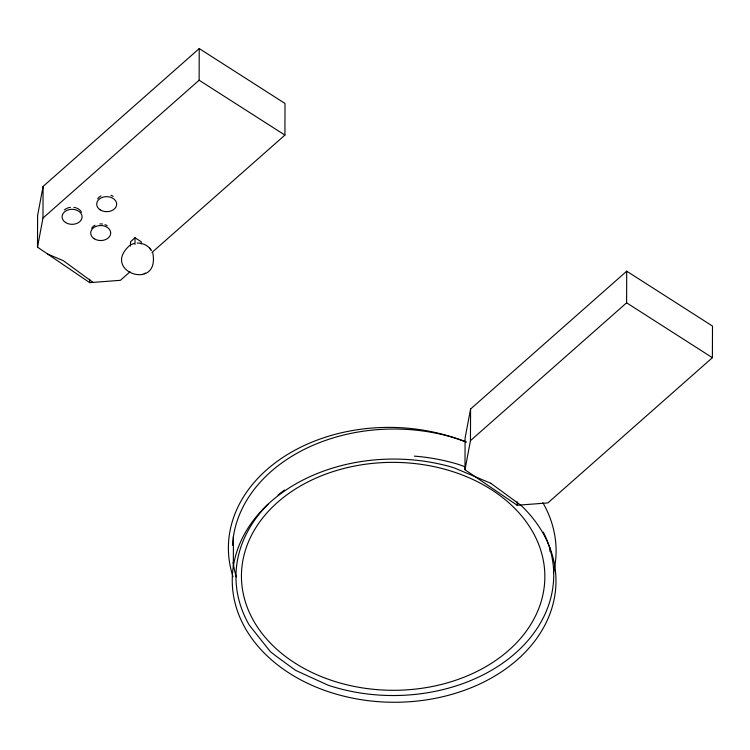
<?xml version="1.0" encoding="UTF-8"?>
<svg xmlns="http://www.w3.org/2000/svg" width="750" height="750" viewBox="0 0 750 750"><rect width="100%" height="100%" fill="white"/><g stroke="black" fill="none" stroke-linecap="round" stroke-linejoin="round"><path stroke-width="1.12" d="M130.022 271.819L120.403 280.322L89.709 282.647L37.5 247.153L37.612 215.522L43.087 186.422L199.238 48.581L285.019 103.463L284.916 135.094L151.903 252.506M37.5 247.153L42.975 218.053L43.087 186.422M89.709 282.647L89.719 279.131M130.547 246.122L130.556 241.725L135.019 237.787L141.197 241.734L141.188 243.938M135 244.388L135.019 237.787M42.975 218.053L199.125 80.213L199.238 48.581M233.334 566.316L233.447 536.278M464.981 469.753L465.084 438.131L470.569 409.031L626.709 271.191L712.5 326.072L712.388 357.703L547.875 502.922L517.181 505.256L464.981 469.753L470.456 440.653L470.569 409.031M517.181 505.256L517.2 501.741M470.456 440.653L626.606 302.812L626.709 271.191M130.134 245.109C99.684 271.275 160.528 292.35 152.747 252.713M141.544 274.603L142.387 274.294M131.531 244.453L134.241 243.459M144.178 273.628L145.622 273.094M137.213 243.019C142.463 242.963 148.191 245.316 150.947 249.966M47.738 254.109L63.291 260.653L93.028 282.394M626.606 302.812L712.388 357.703M199.125 80.213L284.916 135.094M149.672 248.053L151.303 250.528M542.85 502.678A161.869 121.603 0.2 0 1 553.434 572.812M236.259 576.938A161.869 121.603 0.2 0 1 233.147 562.406M232.491 545.306A161.869 121.603 0.2 0 1 466.097 441.778M233.025 576.788A160.866 120.853 0.2 0 1 291.084 452.353A160.866 120.853 0.2 0 1 466.163 442.209M550.125 548.119A160.866 120.853 0.2 0 1 550.069 551.653M267.984 504.262A161.869 121.603 0.2 0 0 249.206 625.012L270.281 651.562L276 656.062L295.463 670.294L328.163 685.228A160.866 120.853 0.2 0 0 503.634 662.494A160.866 120.853 0.2 0 0 543.3 532.097M278.062 495.075A161.869 121.603 0.2 0 1 284.531 490.041M414.356 456.122A161.869 121.603 0.2 0 1 457.584 464.137A160.866 120.853 0.2 0 1 465.375 466.913M91.669 228.206A9.994 7.509 0.2 0 1 95.025 225.244M99.9 223.95A9.994 7.509 0.2 0 1 102.506 224.053M104.991 224.653A9.994 7.509 0.2 0 1 107.184 225.722M97.659 198.881A9.994 7.509 0.2 0 1 101.016 195.919M110.981 195.328A9.994 7.509 0.2 0 1 113.166 196.397M64.463 209.897A9.994 7.509 0.2 0 1 67.922 207.938M68.728 207.694A9.994 7.509 0.2 0 1 70.416 207.366M73.884 207.384A9.994 7.509 0.2 0 1 75.562 207.731M76.369 207.984A9.994 7.509 0.2 0 1 81.506 212.259M490.763 483.263L453.863 467.738A161.869 121.603 0.2 0 0 232.312 576.891A161.869 121.603 0.2 0 0 445.041 696.169A161.869 121.603 0.2 0 0 521.081 505.425L490.763 483.263M295.584 663.45A151.697 113.963 0.2 0 0 542.531 596.409A151.697 113.963 0.2 0 0 341.344 469.134A151.697 113.963 0.2 0 0 295.584 663.45M94.228 238.744A9.994 7.509 0.2 0 0 110.541 234.394A9.994 7.509 0.2 0 0 97.341 225.947A9.994 7.509 0.2 0 0 94.228 238.744M100.219 209.869A9.994 7.509 0.2 0 0 116.522 205.519A9.994 7.509 0.2 0 0 103.331 197.081A9.994 7.509 0.2 0 0 100.219 209.869M65.606 222.534A9.994 7.509 0.2 0 0 81.919 218.184A9.994 7.509 0.2 0 0 68.719 209.738A9.994 7.509 0.2 0 0 65.606 222.534"/></g></svg>
